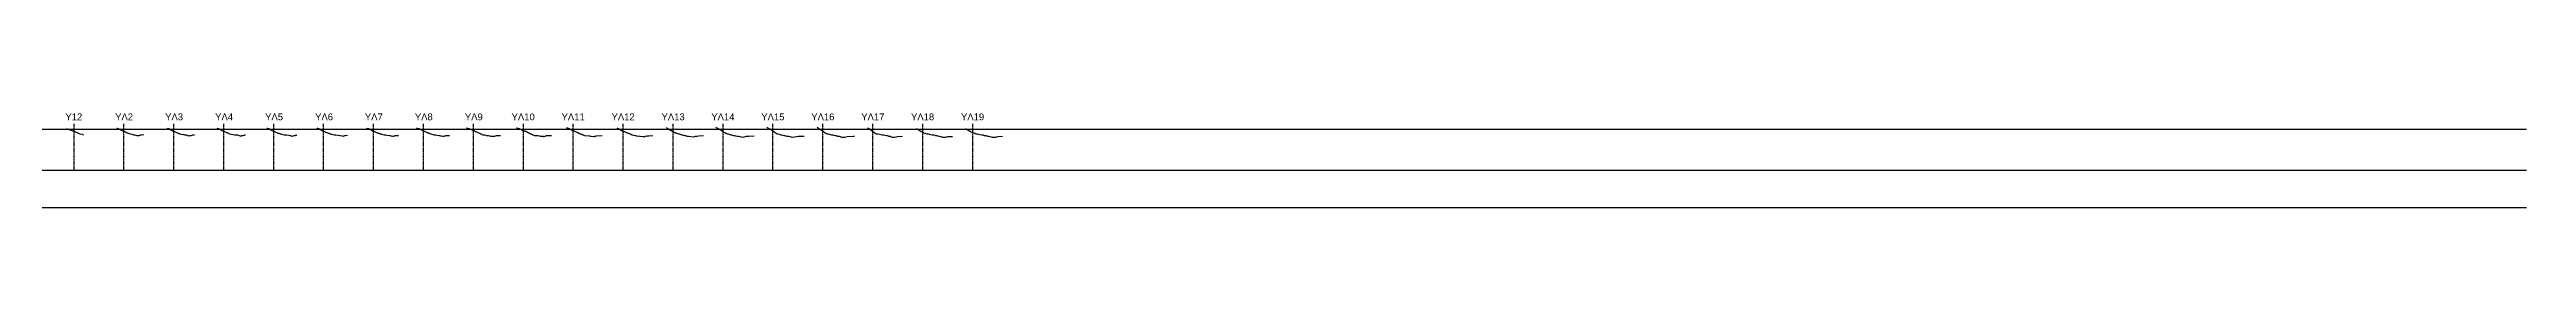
# Model space of a CAD drawing. Header units: millimetres. Extents: x 0 to 21250, y -160 to 246.
# Drawn here: x 10646 to 21250, y -160 to 246 of the extents above; entities that cross this region are included whole.
import ezdxf

# ---------------------------------------------------------------- set-up
doc = ezdxf.new("R2010")
doc.units = ezdxf.units.MM
doc.linetypes.add('AXONAS', pattern=[7, 5, -1, 0, -1])
doc.layers.add('_Ν_nonPLOT', color=2, linetype='Continuous', plot=False)
doc.layers.add('_Ν_ΟΔΟ_ΑΞΟΝΕΣ', color=1, linetype='AXONAS', lineweight=30)
doc.layers.add('ΠΡΟ_Εδαφος', color=3, linetype='Continuous')
doc.styles.get("Standard").update_dxf_attribs({"font": 'arial.ttf'})

msp = doc.modelspace()

# ---------------------------------------------------------------- linework, layer by layer
at = {"layer": '_Ν_nonPLOT'}
for p, q in [((21250, 176), (0, 176)), ((21250, 0), (0, 0)), ((21250, -160), (0, -160))]:
    msp.add_line(p, q, dxfattribs=at)
at = {"layer": '_Ν_ΟΔΟ_ΑΞΟΝΕΣ', "ltscale": 0.1}
for p, q in [((10751, 0), (10751, 200)), ((10964, 0), (10964, 200)), ((11178, 0), (11178, 200)), ((11392, 0), (11392, 200)), ((11606, 0), (11606, 200)), ((11819, 0), (11819, 200)), ((12033, 0), (12033, 200)), ((12247, 0), (12247, 200)), ((12461, 0), (12461, 200)), ((12675, 0), (12675, 200)), ((12888, 0), (12888, 200)), ((13102, 0), (13102, 200)), ((13316, 0), (13316, 200)), ((13530, 0), (13530, 200)), ((13743, 0), (13743, 200)), ((13957, 0), (13957, 200)), ((14171, 0), (14171, 200)), ((14385, 0), (14385, 200)), ((14599, 0), (14599, 200))]:
    msp.add_line(p, q, dxfattribs=at)
at = {"layer": 'ΠΡΟ_Εδαφος'}
for points in [[(10721, 180), (10722, 179), (10724, 178), (10727, 177), (10730, 176), (10734, 175), (10737, 174), (10739, 173), (10742, 172), (10744, 171), (10747, 170), (10750, 169), (10751, 169), (10752, 168), (10755, 167), (10757, 166), (10759, 165), (10761, 164), (10764, 163), (10766, 162), (10768, 161), (10770, 160), (10773, 159), (10775, 158), (10777, 157), (10787, 156), (10789, 155), (10790, 154), (10791, 153)], [(10934, 182), (10935, 182), (10938, 181), (10940, 180), (10942, 179), (10944, 178), (10947, 177), (10949, 176), (10950, 175), (10952, 174), (10955, 173), (10957, 172), (10959, 171), (10961, 170), (10963, 169), (10964, 169), (10966, 168), (10968, 167), (10970, 166), (10972, 165), (10974, 164), (10977, 163), (10979, 162), (10982, 161), (10984, 160), (10987, 159), (10989, 158), (10993, 157), (11000, 156), (11003, 155), (11006, 154), (11011, 153), (11015, 152), (11019, 151), (11023, 150), (11024, 150), (11026, 150), (11029, 151), (11033, 152), (11035, 153), (11039, 154), (11049, 155)], [(11148, 182), (11152, 181), (11156, 180), (11158, 179), (11159, 178), (11161, 177), (11163, 176), (11164, 175), (11166, 174), (11168, 173), (11169, 172), (11172, 171), (11174, 170), (11176, 169), (11178, 168), (11179, 168), (11181, 167), (11184, 166), (11186, 165), (11189, 164), (11191, 163), (11194, 162), (11196, 161), (11199, 160), (11200, 159), (11202, 158), (11205, 157), (11211, 156), (11219, 155), (11224, 154), (11232, 153), (11234, 152), (11236, 151), (11240, 150), (11244, 149), (11248, 150), (11252, 151), (11256, 152), (11259, 153), (11267, 153)], [(11362, 182), (11366, 181), (11370, 180), (11372, 179), (11373, 178), (11375, 177), (11377, 176), (11379, 175), (11380, 174), (11382, 173), (11384, 172), (11386, 171), (11388, 170), (11390, 169), (11392, 168), (11393, 168), (11395, 167), (11398, 166), (11401, 165), (11403, 164), (11406, 163), (11408, 162), (11410, 161), (11412, 160), (11413, 159), (11415, 158), (11417, 157), (11424, 156), (11431, 155), (11439, 154), (11451, 153), (11453, 152), (11456, 151), (11458, 150), (11462, 149), (11464, 148), (11467, 149), (11471, 150), (11475, 151), (11479, 152), (11482, 153), (11485, 153)], [(11576, 182), (11577, 182), (11582, 181), (11585, 180), (11586, 179), (11588, 178), (11589, 177), (11591, 176), (11593, 175), (11594, 174), (11596, 173), (11598, 172), (11600, 171), (11602, 170), (11605, 169), (11606, 168), (11607, 168), (11609, 167), (11612, 166), (11614, 165), (11617, 164), (11619, 163), (11621, 162), (11623, 161), (11627, 160), (11630, 159), (11633, 158), (11636, 157), (11639, 156), (11644, 155), (11650, 154), (11660, 153), (11670, 152), (11676, 151), (11678, 150), (11681, 149), (11683, 148), (11684, 148), (11685, 148), (11689, 149), (11693, 150), (11697, 151), (11699, 152), (11704, 152)], [(11790, 183), (11793, 182), (11797, 181), (11799, 180), (11800, 179), (11802, 178), (11804, 177), (11805, 176), (11807, 175), (11809, 174), (11810, 173), (11812, 172), (11814, 171), (11817, 170), (11819, 169), (11819, 169), (11821, 168), (11824, 167), (11826, 166), (11828, 165), (11831, 164), (11833, 163), (11836, 162), (11839, 161), (11842, 160), (11845, 159), (11848, 158), (11850, 157), (11853, 156), (11859, 155), (11865, 154), (11871, 153), (11882, 152), (11889, 151), (11890, 150), (11901, 149), (11902, 148), (11902, 147), (11904, 148), (11907, 149), (11910, 150), (11912, 151), (11922, 152)], [(12003, 182), (12010, 181), (12013, 180), (12015, 179), (12016, 178), (12018, 177), (12020, 176), (12022, 175), (12023, 174), (12025, 173), (12027, 172), (12029, 171), (12031, 170), (12033, 169), (12034, 169), (12036, 168), (12038, 167), (12040, 166), (12043, 165), (12045, 164), (12047, 163), (12050, 162), (12052, 161), (12055, 160), (12059, 159), (12062, 158), (12065, 157), (12067, 156), (12073, 155), (12079, 154), (12085, 153), (12091, 152), (12103, 151), (12105, 150), (12106, 149), (12116, 148), (12117, 147), (12117, 147), (12118, 147), (12120, 148), (12123, 149), (12125, 150), (12128, 151), (12140, 151)], [(12217, 183), (12219, 182), (12223, 181), (12227, 180), (12230, 179), (12232, 178), (12234, 177), (12236, 176), (12238, 175), (12240, 174), (12242, 173), (12244, 172), (12246, 171), (12247, 170), (12248, 170), (12250, 169), (12252, 168), (12254, 167), (12257, 166), (12259, 165), (12262, 164), (12264, 163), (12267, 162), (12269, 161), (12272, 160), (12274, 159), (12277, 158), (12279, 157), (12282, 156), (12287, 155), (12293, 154), (12298, 153), (12304, 152), (12314, 151), (12317, 150), (12319, 149), (12330, 148), (12332, 147), (12332, 147), (12334, 147), (12336, 148), (12340, 149), (12342, 150), (12358, 151)], [(12431, 183), (12431, 183), (12435, 182), (12440, 181), (12442, 180), (12444, 179), (12446, 178), (12448, 177), (12451, 176), (12454, 175), (12456, 174), (12459, 173), (12461, 172), (12461, 172), (12463, 171), (12465, 170), (12466, 169), (12468, 168), (12471, 167), (12474, 166), (12476, 165), (12479, 164), (12481, 163), (12483, 162), (12486, 161), (12488, 160), (12490, 159), (12491, 158), (12493, 157), (12496, 156), (12498, 155), (12500, 154), (12508, 153), (12514, 152), (12517, 151), (12525, 150), (12531, 149), (12534, 148), (12546, 147), (12547, 146), (12550, 147), (12552, 148), (12555, 149), (12559, 150), (12576, 151)], [(12645, 184), (12647, 183), (12652, 182), (12654, 181), (12656, 180), (12658, 179), (12660, 178), (12662, 177), (12665, 176), (12667, 175), (12670, 174), (12673, 173), (12675, 172), (12675, 172), (12678, 171), (12680, 170), (12683, 169), (12685, 168), (12688, 167), (12690, 166), (12691, 165), (12693, 164), (12695, 163), (12697, 162), (12699, 161), (12700, 160), (12702, 159), (12704, 158), (12707, 157), (12709, 156), (12712, 155), (12714, 154), (12716, 153), (12721, 152), (12722, 151), (12737, 150), (12744, 149), (12747, 148), (12759, 147), (12760, 146), (12762, 146), (12762, 146), (12766, 147), (12768, 148), (12771, 149), (12774, 150), (12795, 151)], [(12859, 184), (12864, 183), (12866, 182), (12868, 181), (12870, 180), (12872, 179), (12874, 178), (12876, 177), (12878, 176), (12880, 175), (12882, 174), (12884, 173), (12887, 172), (12888, 171), (12889, 171), (12891, 170), (12894, 169), (12896, 168), (12898, 167), (12901, 166), (12903, 165), (12905, 164), (12907, 163), (12909, 162), (12910, 161), (12912, 160), (12914, 159), (12917, 158), (12920, 157), (12923, 156), (12926, 155), (12928, 154), (12930, 153), (12934, 152), (12936, 151), (12938, 150), (12958, 149), (12961, 148), (12964, 147), (12976, 146), (12976, 146), (12979, 146), (12981, 147), (12984, 148), (12986, 149), (13012, 150)], [(13076, 184), (13076, 183), (13078, 182), (13079, 181), (13081, 180), (13083, 179), (13084, 178), (13086, 177), (13088, 176), (13089, 175), (13091, 174), (13093, 173), (13095, 172), (13098, 171), (13100, 170), (13102, 169), (13102, 169), (13105, 168), (13107, 167), (13110, 166), (13112, 165), (13114, 164), (13117, 163), (13119, 162), (13122, 161), (13125, 160), (13127, 159), (13130, 158), (13132, 157), (13135, 156), (13137, 155), (13138, 154), (13142, 153), (13148, 152), (13154, 151), (13156, 150), (13158, 149), (13171, 148), (13175, 147), (13187, 146), (13190, 145), (13194, 146), (13196, 147), (13199, 148), (13204, 149), (13204, 149), (13211, 149), (13229, 150)], [(13287, 185), (13288, 184), (13289, 183), (13290, 182), (13291, 181), (13293, 180), (13294, 179), (13296, 178), (13298, 177), (13299, 176), (13301, 175), (13303, 174), (13305, 173), (13307, 172), (13309, 171), (13311, 170), (13312, 169), (13314, 168), (13316, 167), (13316, 167), (13318, 166), (13320, 165), (13322, 164), (13324, 163), (13326, 162), (13328, 161), (13331, 160), (13334, 159), (13338, 158), (13341, 157), (13345, 156), (13349, 155), (13353, 154), (13356, 153), (13360, 152), (13364, 151), (13368, 150), (13372, 149), (13376, 148), (13382, 147), (13391, 146), (13404, 145), (13404, 145), (13404, 145), (13408, 146), (13411, 147), (13417, 148), (13426, 149), (13446, 150)], [(13498, 186), (13500, 185), (13501, 184), (13503, 183), (13505, 182), (13507, 181), (13509, 180), (13511, 179), (13512, 178), (13514, 177), (13516, 176), (13518, 175), (13520, 174), (13521, 173), (13522, 172), (13524, 171), (13525, 170), (13526, 169), (13528, 168), (13529, 167), (13530, 167), (13531, 166), (13533, 165), (13534, 164), (13536, 163), (13538, 162), (13540, 161), (13542, 160), (13544, 159), (13547, 158), (13551, 157), (13555, 156), (13558, 155), (13562, 154), (13566, 153), (13570, 152), (13574, 151), (13579, 150), (13583, 149), (13589, 148), (13595, 147), (13601, 146), (13606, 145), (13617, 144), (13619, 145), (13626, 146), (13630, 147), (13640, 148), (13662, 149)], [(13716, 186), (13718, 185), (13720, 184), (13721, 183), (13723, 182), (13725, 181), (13727, 180), (13729, 179), (13730, 178), (13732, 177), (13734, 176), (13736, 175), (13737, 174), (13738, 173), (13740, 172), (13741, 171), (13743, 170), (13743, 169), (13744, 169), (13745, 168), (13747, 167), (13748, 166), (13749, 165), (13751, 164), (13752, 163), (13754, 162), (13755, 161), (13756, 160), (13758, 159), (13760, 158), (13765, 157), (13772, 156), (13773, 155), (13777, 154), (13780, 153), (13785, 152), (13790, 151), (13794, 150), (13797, 149), (13803, 148), (13811, 147), (13817, 146), (13820, 145), (13828, 144), (13836, 145), (13844, 146), (13852, 147), (13877, 148)], [(13932, 186), (13934, 185), (13935, 184), (13936, 183), (13938, 182), (13939, 181), (13940, 180), (13942, 179), (13943, 178), (13945, 177), (13946, 176), (13947, 175), (13949, 174), (13950, 173), (13952, 172), (13953, 171), (13955, 170), (13956, 169), (13957, 168), (13958, 168), (13959, 167), (13961, 166), (13962, 165), (13963, 164), (13965, 163), (13966, 162), (13968, 161), (13969, 160), (13971, 159), (13974, 158), (13979, 157), (13984, 156), (13988, 155), (13994, 154), (13999, 153), (14004, 152), (14009, 151), (14014, 150), (14016, 149), (14018, 148), (14026, 147), (14030, 146), (14033, 145), (14036, 144), (14039, 143), (14045, 144), (14045, 144), (14047, 144), (14049, 144), (14055, 145), (14061, 146), (14087, 147), (14092, 147)], [(14147, 184), (14148, 183), (14150, 182), (14152, 181), (14153, 180), (14155, 179), (14156, 178), (14158, 177), (14159, 176), (14160, 175), (14162, 174), (14163, 173), (14165, 172), (14166, 171), (14167, 170), (14169, 169), (14170, 168), (14171, 167), (14171, 167), (14173, 166), (14174, 165), (14175, 164), (14177, 163), (14178, 162), (14179, 161), (14181, 160), (14182, 159), (14186, 158), (14192, 157), (14199, 156), (14205, 155), (14210, 154), (14216, 153), (14222, 152), (14229, 151), (14232, 150), (14236, 149), (14238, 148), (14238, 148), (14238, 148), (14239, 148), (14240, 148), (14244, 147), (14246, 146), (14249, 145), (14252, 144), (14255, 143), (14264, 144), (14271, 145), (14276, 146), (14297, 147)], [(14357, 180), (14359, 179), (14361, 178), (14362, 177), (14364, 176), (14366, 175), (14367, 174), (14369, 173), (14370, 172), (14372, 171), (14374, 170), (14375, 169), (14377, 168), (14378, 167), (14380, 166), (14382, 165), (14384, 164), (14385, 164), (14386, 163), (14388, 162), (14391, 161), (14394, 160), (14397, 159), (14401, 158), (14407, 157), (14412, 156), (14418, 155), (14425, 154), (14432, 153), (14437, 152), (14439, 151), (14444, 150), (14447, 149), (14454, 148), (14456, 147), (14462, 146), (14465, 145), (14467, 144), (14469, 143), (14470, 143), (14470, 143), (14481, 144), (14488, 145), (14491, 146), (14511, 146)], [(14569, 179), (14570, 179), (14571, 178), (14573, 177), (14574, 176), (14576, 175), (14577, 174), (14579, 173), (14581, 172), (14582, 171), (14584, 170), (14586, 169), (14587, 168), (14589, 167), (14590, 166), (14593, 165), (14597, 164), (14599, 164), (14600, 163), (14603, 162), (14605, 161), (14607, 160), (14609, 159), (14612, 158), (14617, 157), (14622, 156), (14629, 155), (14637, 154), (14642, 153), (14644, 152), (14647, 151), (14655, 150), (14657, 149), (14662, 148), (14665, 147), (14670, 146), (14677, 145), (14681, 144), (14683, 143), (14684, 142), (14685, 143), (14696, 144), (14701, 145), (14706, 146), (14725, 147)]]:
    msp.add_lwpolyline(points, dxfattribs=at)

# ---------------------------------------------------------------- texts
for s, p in [('Υ12', (10714, 216)), ('ΥΛ2', (10927, 216)), ('ΥΛ3', (11141, 216)), ('ΥΛ4', (11355, 216)), ('ΥΛ5', (11569, 216)), ('ΥΛ6', (11783, 216)), ('ΥΛ7', (11996, 216)), ('ΥΛ8', (12210, 216)), ('ΥΛ9', (12424, 216)), ('ΥΛ10', (12624, 216)), ('ΥΛ11', (12838, 216)), ('ΥΛ12', (13052, 216)), ('ΥΛ13', (13266, 216)), ('ΥΛ14', (13479, 216)), ('ΥΛ15', (13693, 216)), ('ΥΛ16', (13907, 216)), ('ΥΛ17', (14121, 216)), ('ΥΛ18', (14334, 216)), ('ΥΛ19', (14548, 216))]:
    msp.add_text(s, height=29).set_placement(p)

doc.saveas('drawing.dxf')
